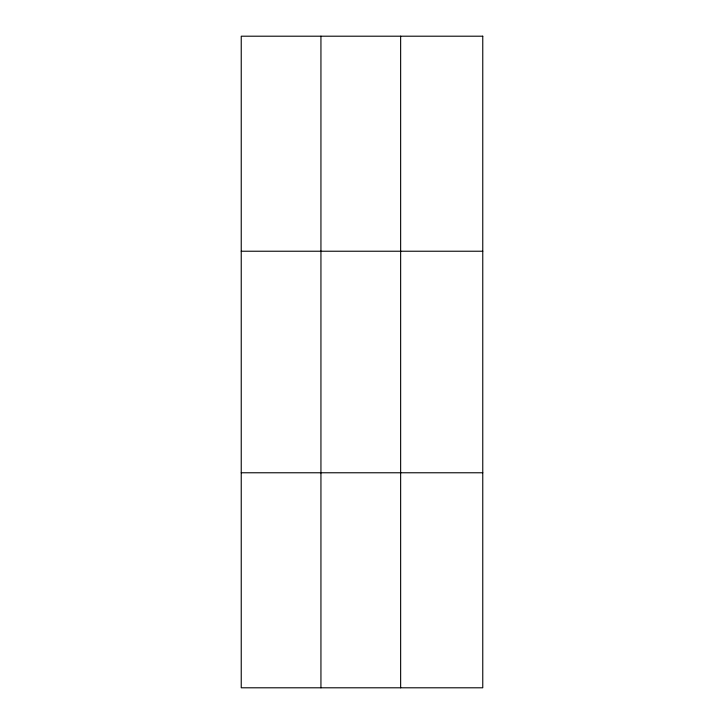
<?xml version="1.0" encoding="UTF-8"?>
<svg xmlns="http://www.w3.org/2000/svg" width="724" height="724" viewBox="0 0 724 724"><rect width="100%" height="100%" fill="white"/><g stroke="black" fill="none" stroke-linecap="round" stroke-linejoin="round"><path stroke-width="1.09" d="M320.94 687.8L320.94 36.2M400.644 687.8L400.644 36.2M241.237 251.228L482.763 251.228M241.237 472.772L482.763 472.772M482.763 36.2L482.763 687.8L241.237 687.8L241.237 36.2L482.763 36.2"/></g></svg>
